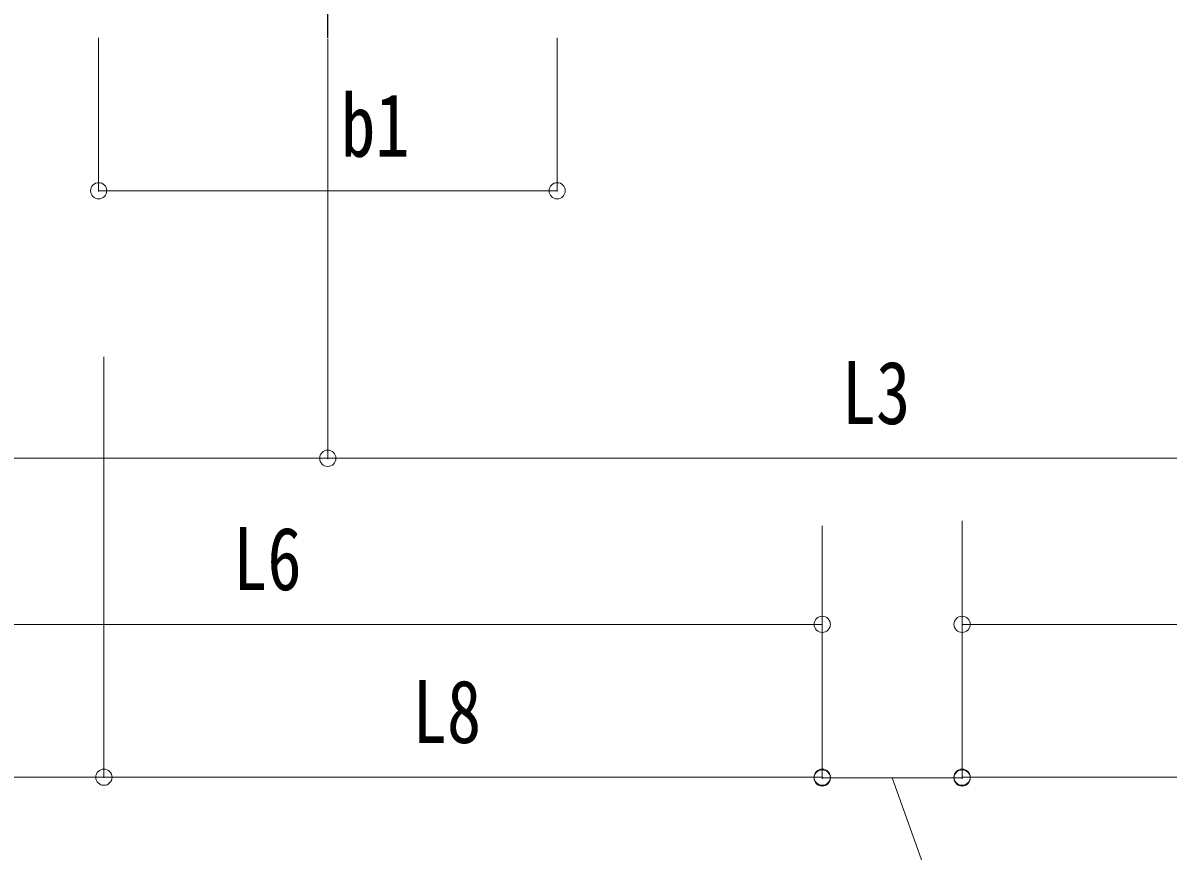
# Model space of a CAD drawing. Units: millimetres, scale not verified. Extents: x -12615 to 12615, y -8910 to 8910.
# Drawn here: x -3771 to -2273, y -5899 to -4815 of the extents above; entities that cross this region are included whole.
import ezdxf
from ezdxf.enums import TextEntityAlignment as Align

# ---------------------------------------------------------------- set-up
doc = ezdxf.new("R2010")
doc.units = ezdxf.units.MM
doc.header["$LTSCALE"] = 40
doc.layers.add('0-3_YKK_12', color=2, linetype='Continuous')
doc.layers.add('0-6_YKK_D', color=6, linetype='Continuous', lineweight=18)
doc.styles.add('ＭＳ ゴシック', font='')
doc.styles.get('ＭＳ ゴシック').set_extended_font_data('MS Gothic')

msp = doc.modelspace()

# ---------------------------------------------------------------- linework, layer by layer
at = {"layer": '0-3_YKK_12'}
msp.add_line((-3372.22, -4834.6), (-3372.22, -1777.45), dxfattribs=at)
at = {"layer": '0-6_YKK_D'}
for p, q in [((-3672.08, -4834.6), (-3672.08, -5035.6)), ((-3372.22, -4835.6), (-3372.22, -5385.6)), ((-3372.22, -4835.6), (-3372.22, -5385.6)), ((-3072.08, -4834.6), (-3072.08, -5035.6)), ((-3672.08, -5034.6), (-3072.08, -5034.6)), ((-3665.22, -5251.92), (-3665.22, -5802.92)), ((-4898.22, -5384.6), (-3372.22, -5384.6)), ((-1895.22, -5384.6), (-3372.22, -5384.6)), ((-2542.22, -5466.47), (-2542.22, -5602.92)), ((-2542.22, -5466.47), (-2542.22, -5803.92)), ((-2725.22, -5473.13), (-2725.22, -5602.92)), ((-2725.22, -5473.13), (-2725.22, -5803.92)), ((-3665.22, -5546.46), (-3665.22, -5802.92)), ((-2725.22, -5546.46), (-2725.22, -5802.92)), ((-2542.22, -5546.46), (-2542.22, -5802.92)), ((-4135.22, -5601.92), (-2725.22, -5601.92)), ((-1132.22, -5601.92), (-2542.22, -5601.92)), ((-4605.22, -5801.92), (-3665.22, -5801.92)), ((-3665.22, -5801.92), (-2725.22, -5801.92)), ((-2725.22, -5802.92), (-2542.22, -5802.92)), ((-1602.22, -5801.92), (-2542.22, -5801.92))]:
    msp.add_line(p, q, dxfattribs=at)
msp.add_lwpolyline([(-2633.72, -5802.92), (-2519.64, -6121.83), (-2311.64, -6121.83)], dxfattribs=at)
for centre in [(-3672.08, -5034.6), (-3072.08, -5034.6), (-3372.22, -5384.6), (-3372.22, -5384.6), (-2725.22, -5601.92), (-2542.22, -5601.92), (-3665.22, -5801.92), (-3665.22, -5801.92), (-2725.22, -5801.92), (-2725.22, -5802.92), (-2542.22, -5801.92), (-2542.22, -5802.92)]:
    msp.add_circle(centre, 10.62, dxfattribs=at)

# ---------------------------------------------------------------- texts
at = {"layer": '0-6_YKK_D', "style": 'ＭＳ ゴシック', "width": 0.8}
for s, p in [('b1', (-3354.89, -5014.6)), ('L3', (-2699.72, -5364.6)), ('L6', (-3496.22, -5581.92)), ('L8', (-3261.22, -5781.92))]:
    msp.add_text(s, height=82.48, dxfattribs=at).set_placement(p, align=Align.BOTTOM_LEFT)

doc.saveas('drawing.dxf')
